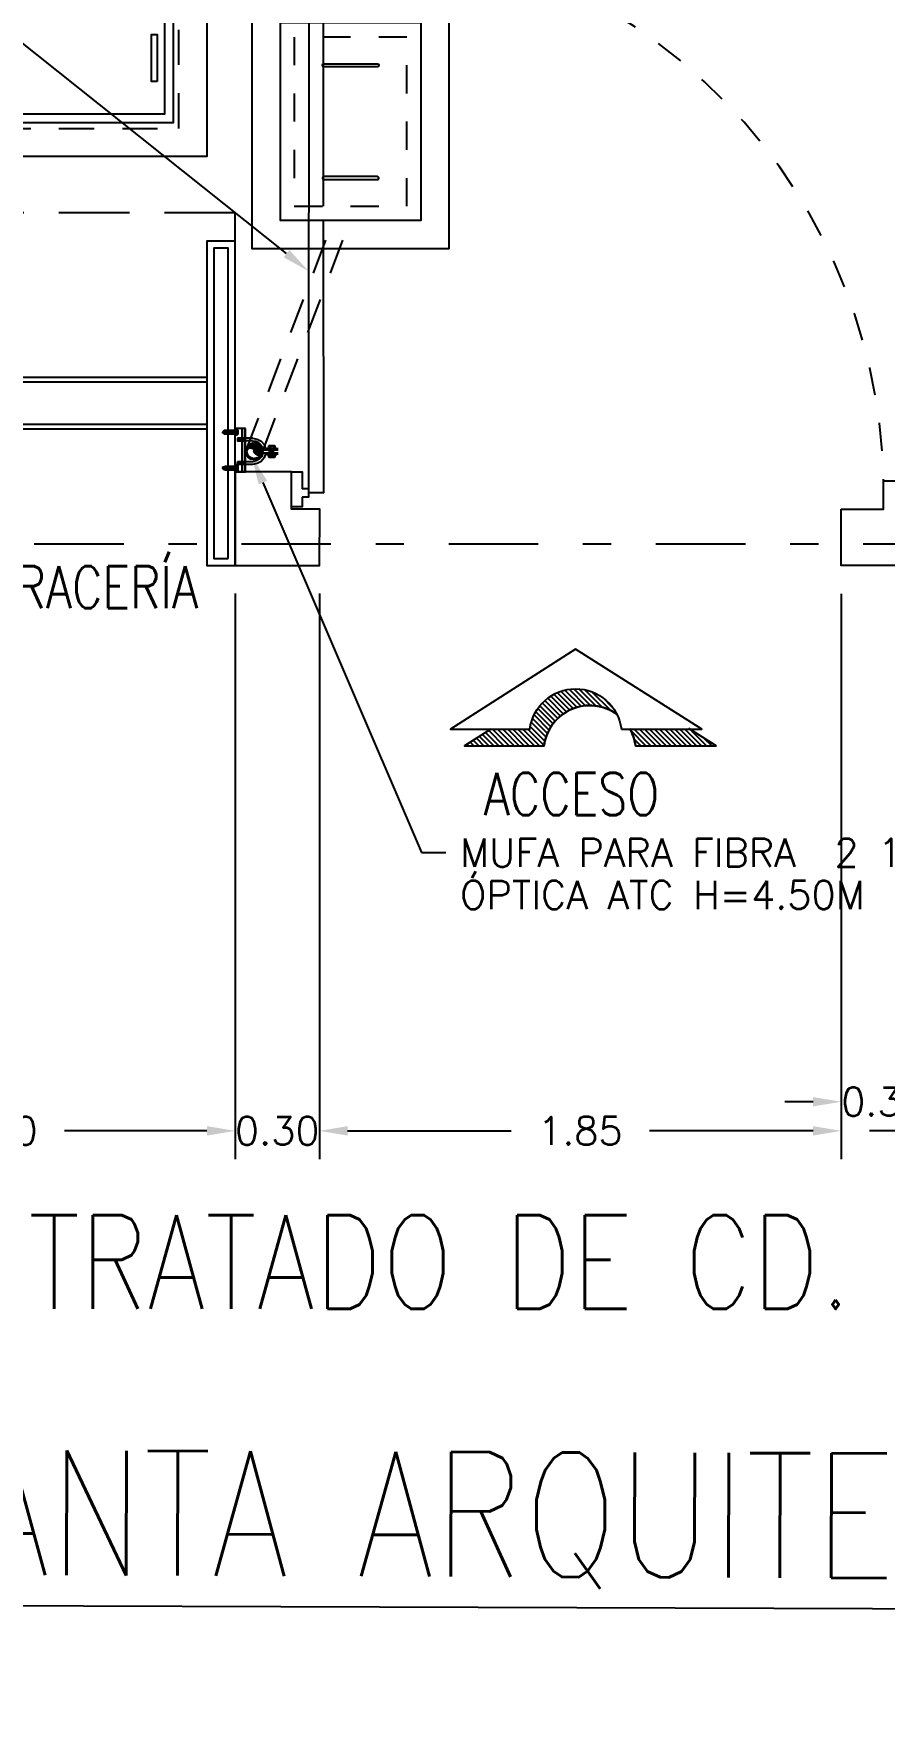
# Model space of a CAD drawing. Header units: millimetres. Extents: x 0 to 177, y -34 to 320.
# Drawn here: x 46.38 to 49.4, y -30.85 to -24.91 of the extents above; entities that cross this region are included whole.
import ezdxf
from ezdxf import colors
from ezdxf.entities.mleader import LeaderData, LeaderLine
from ezdxf.enums import TextEntityAlignment as Align
from ezdxf.math import Vec2, Vec3

# ---------------------------------------------------------------- set-up
doc = ezdxf.new("R2010")
doc.units = ezdxf.units.MM
doc.header["$LTSCALE"] = 0.1
doc.header["$PDMODE"] = 2
for name, pattern in [('DASHDOT', [25.4, 12.7, -6.35, 0, -6.35]), ('DASHED2', [0.375, 0.25, -0.125]), ('HIDDEN2', [4.7625, 3.175, -1.5875]), ('OCULTA1', [0.15, 0.1, -0.05])]:
    doc.linetypes.add(name, pattern=pattern)
doc.layers.get('Defpoints').update_dxf_attribs({"color": 6})
doc.layers.add('8', color=8, linetype='Continuous')
doc.layers.add('9', color=96, linetype='Continuous')
doc.styles.add('INGTEXT', font='romans.shx', dxfattribs={"width": 0.75})
doc.styles.add('Romans', font='romans.shx', dxfattribs={"width": 0.8})
doc.styles.add('TEXTOS', font='romans.shx')
doc.dimstyles.new('Cota m', dxfattribs={"dimtxt": 0.2, "dimasz": 0.2, "dimexe": 0.1, "dimexo": 0.1, "dimgap": 0.1, "dimtad": 0, "dimzin": 0, "dimdsep": 46, "dimtxsty": 'TEXTOS', "dimcen": 0.2, "dimclrd": 256, "dimclre": 256, "dimclrt": 256, "dimazin": 0, "dimtfac": 1, "dimtix": 1, "dimtofl": 0, "dimtmove": 0, "dimatfit": 3, "dimfxl": 1, "dimtolj": 1, "dimtzin": 0, "dimlwd": -1, "dimlwe": -1, "dimarcsym": 0})

# ---------------------------------------------------------------- blocks, each defined once
blk = doc.blocks.new('A$C4E933145')
for points in [[(0, 0), (0, 1.15), (0.1, 1.15), (0.1, 0)], [(1.7, 0), (1.7, 1.15), (1.6, 1.15), (1.6, 0)], [(0.025, 0.025), (0.025, 1.125), (0.075, 1.125), (0.075, 0.025)], [(1.675, 0.025), (1.675, 1.125), (1.625, 1.125), (1.625, 0.025)], [(1.6, 0.6504), (0.1, 0.6504), (0.1, 0.6679), (1.6, 0.6679)], [(1.6, 0.4829), (0.1, 0.4829), (0.1, 0.5004), (1.6, 0.5004)]]:
    blk.add_lwpolyline(points, close=True)
blk = doc.blocks.new('A$C38E61F51')
at = {"color": 8}
blk.add_line((0, 0.23), (0, -0.23), dxfattribs=at)
at = {"color": 8, "ltscale": 0.1}
blk.add_lwpolyline([(-0.75, 0.35), (0.75, 0.35), (0.75, -0.35), (-0.75, -0.35)], close=True, dxfattribs=at)
at = {"color": 8, "linetype": 'DASHED2', "ltscale": 5}
for points in [[(-0.65, 0.25), (0, 0.25), (0, -0.25), (-0.65, -0.25)], [(0.65, 0.25), (0, 0.25), (0, -0.25), (0.65, -0.25)]]:
    blk.add_lwpolyline(points, close=True, dxfattribs=at)
at = {"color": 8}
for points in [[(-0.63, 0.23), (0.63, 0.23), (0.63, -0.23), (-0.63, -0.23)], [(-0.03, -0.2), (-0.6, -0.2), (-0.6, 0.2), (-0.03, 0.2)], [(0.03, 0.2), (0.6, 0.2), (0.6, -0.2), (0.03, -0.2)], [(-0.5736, -0.0835), (-0.5538, -0.0835), (-0.5538, 0.0835), (-0.5736, 0.0835)], [(-0.0564, -0.0835), (-0.0762, -0.0835), (-0.0762, 0.0835), (-0.0564, 0.0835)], [(0.0564, -0.0835), (0.0762, -0.0835), (0.0762, 0.0835), (0.0564, 0.0835)], [(0.5736, -0.0835), (0.5538, -0.0835), (0.5538, 0.0835), (0.5736, 0.0835)]]:
    blk.add_lwpolyline(points, close=True, dxfattribs=at)
blk = doc.blocks.new('A$C1DC40DC6')
for points in [[(-0.45, 0.35), (0.45, 0.35), (0.45, -0.35), (-0.45, -0.35)], [(-0.35, 0.25), (0.35, 0.25), (0.35, -0.25), (-0.35, -0.25)]]:
    blk.add_lwpolyline(points, close=True)
at = {"linetype": 'OCULTA1'}
blk.add_lwpolyline([(-0.3, 0.2), (0.3, 0.2), (0.3, -0.2), (-0.3, -0.2)], close=True, dxfattribs=at)
for points in [[(-0.205, 0.095), (-0.205, -0.095, 1), (-0.195, -0.095), (-0.195, 0.095, 1), (-0.205, 0.095, -1)], [(0.205, 0.095), (0.205, -0.095, -1), (0.195, -0.095), (0.195, 0.095, -1), (0.205, 0.095, 1)]]:
    blk.add_lwpolyline(points, format="xyb")
blk = doc.blocks.new('A$C340204DE')
at = {"lineweight": -3}
for points in [[(0.0602, 0.1473), (0.0634, 0.1141), (0.0602, 0.1141)], [(0.0602, 0.1473), (0.0634, 0.1473), (0.0634, 0.1141)], [(0.0459, 0.0792), (0.0459, 0.076), (0.0428, 0.076)], [(0.0428, 0.076), (0.0459, 0.0745), (0.0428, 0.0745)], [(0.0428, 0.076), (0.0459, 0.076), (0.0459, 0.0745)], [(0.0428, 0.0745), (0.0459, 0.0697), (0.0428, 0.0697)], [(0.0428, 0.0745), (0.0459, 0.0745), (0.0459, 0.0697)], [(0.0428, 0.0697), (0.0459, 0.065), (0.0428, 0.065)], [(0.0428, 0.0697), (0.0459, 0.0697), (0.0459, 0.065)], [(0.0428, 0.065), (0.0459, 0.0602), (0.0428, 0.0602)], [(0.0428, 0.065), (0.0459, 0.065), (0.0459, 0.0602)], [(0.0428, 0.0602), (0.0459, 0.0586), (0.0428, 0.0586)], [(0.0428, 0.0602), (0.0459, 0.0602), (0.0459, 0.0586)], [(0.0475, 0.084), (0.0491, 0.0824), (0.0459, 0.0824)], [(0.0459, 0.0824), (0.0475, 0.0792), (0.0459, 0.0792)], [(0.0459, 0.0824), (0.0491, 0.0824), (0.0475, 0.0792)], [(0.0459, 0.0792), (0.0475, 0.0792), (0.0459, 0.076)], [(0.0491, 0.0855), (0.0507, 0.084), (0.0475, 0.084)], [(0.0475, 0.084), (0.0507, 0.084), (0.0491, 0.0824)], [(0.0507, 0.0871), (0.0523, 0.0855), (0.0491, 0.0855)], [(0.0491, 0.0855), (0.0523, 0.0855), (0.0507, 0.084)], [(0.0523, 0.0903), (0.0539, 0.0871), (0.0507, 0.0871)], [(0.0507, 0.0871), (0.0539, 0.0871), (0.0523, 0.0855)], [(0.0523, 0.0903), (0.0586, 0.0903), (0.0539, 0.0871)], [(0.057, 0.0935), (0.0586, 0.0903), (0.0539, 0.0903)], [(0.0586, 0.095), (0.0665, 0.0935), (0.057, 0.0935)], [(0.057, 0.0935), (0.0634, 0.0935), (0.0586, 0.0903)], [(0.0586, 0.095), (0.0681, 0.095), (0.0665, 0.0935)], [(0.0665, 0.0966), (0.0824, 0.095), (0.0634, 0.095)], [(0.0681, 0.0982), (0.0792, 0.0966), (0.0665, 0.0966)], [(0.0665, 0.0966), (0.0792, 0.0966), (0.0824, 0.095)], [(0.0681, 0.0982), (0.076, 0.0982), (0.0792, 0.0966)], [(0.0792, 0.095), (0.0903, 0.0919), (0.0824, 0.0919)], [(0.0792, 0.095), (0.0871, 0.095), (0.0903, 0.0919)], [(0.084, 0.0919), (0.0919, 0.0903), (0.0871, 0.0903)], [(0.084, 0.0919), (0.0903, 0.0919), (0.0919, 0.0903)], [(0.0871, 0.0903), (0.095, 0.0887), (0.0903, 0.0887)], [(0.0871, 0.0903), (0.0919, 0.0903), (0.095, 0.0887)], [(0.0903, 0.0887), (0.095, 0.0855), (0.0919, 0.0855)], [(0.0903, 0.0887), (0.095, 0.0887), (0.095, 0.0855)], [(0.0919, 0.0855), (0.0982, 0.084), (0.0935, 0.084)], [(0.0919, 0.0855), (0.095, 0.0855), (0.0982, 0.084)], [(0.0935, 0.084), (0.0998, 0.0824), (0.095, 0.0824)], [(0.0935, 0.084), (0.0982, 0.084), (0.0998, 0.0824)], [(0.095, 0.0824), (0.0998, 0.0776), (0.0966, 0.0776)], [(0.095, 0.0824), (0.0998, 0.0824), (0.0998, 0.0776)], [(0.0982, 0.0776), (0.103, 0.0729), (0.0998, 0.0729)], [(0.0982, 0.0776), (0.0998, 0.0776), (0.103, 0.0729)], [(0.0998, 0.0618), (0.0998, 0.057), (0.0982, 0.057)], [(0.0998, 0.0729), (0.103, 0.0665), (0.0998, 0.0665)], [(0.0998, 0.0729), (0.103, 0.0729), (0.103, 0.0665)], [(0.0998, 0.0665), (0.103, 0.0618), (0.0998, 0.0618)], [(0.0998, 0.0665), (0.103, 0.0665), (0.103, 0.0618)], [(0.0998, 0.0618), (0.103, 0.0618), (0.0998, 0.057)], [(0, 0.0016), (0.0253, 0), (0, 0)], [(0, 0.0016), (0.0253, 0.0016), (0.0253, 0)], [(0.0428, 0.0586), (0.0475, 0.0554), (0.0459, 0.0554)], [(0.0428, 0.0586), (0.0459, 0.0586), (0.0475, 0.0554)], [(0.0459, 0.0554), (0.0491, 0.0539), (0.0459, 0.0539)], [(0.0459, 0.0554), (0.0475, 0.0554), (0.0491, 0.0539)], [(0.0459, 0.0539), (0.0507, 0.0507), (0.0475, 0.0507)], [(0.0459, 0.0539), (0.0491, 0.0539), (0.0507, 0.0507)], [(0.0475, 0.0507), (0.0523, 0.0491), (0.0491, 0.0491)], [(0.0475, 0.0507), (0.0507, 0.0507), (0.0523, 0.0491)], [(0.0491, 0.0491), (0.0539, 0.0459), (0.0507, 0.0459)], [(0.0491, 0.0491), (0.0523, 0.0491), (0.0539, 0.0459)], [(0.0507, 0.0459), (0.0586, 0.0444), (0.0523, 0.0444)], [(0.0507, 0.0459), (0.0539, 0.0459), (0.0586, 0.0444)], [(0.0539, 0.0444), (0.0634, 0.0412), (0.057, 0.0412)], [(0.0539, 0.0444), (0.0586, 0.0444), (0.0634, 0.0412)], [(0.0586, 0.0412), (0.0855, 0.0396), (0.0602, 0.0396)], [(0.0586, 0.0412), (0.0855, 0.0412), (0.0855, 0.0396)], [(0.0602, 0.0396), (0.0824, 0.038), (0.0634, 0.038)], [(0.0602, 0.0396), (0.0855, 0.0396), (0.0824, 0.038)], [(0.0824, 0.0428), (0.0871, 0.0412), (0.0792, 0.0412)], [(0.0824, 0.0428), (0.0903, 0.0428), (0.0871, 0.0412)], [(0.0871, 0.0459), (0.0903, 0.0428), (0.084, 0.0428)], [(0.0871, 0.0459), (0.0919, 0.0459), (0.0903, 0.0428)], [(0.0919, 0.0491), (0.095, 0.0459), (0.0903, 0.0459)], [(0.0935, 0.0507), (0.095, 0.0491), (0.0919, 0.0491)], [(0.0919, 0.0491), (0.095, 0.0491), (0.095, 0.0459)], [(0.095, 0.0539), (0.0982, 0.0507), (0.0935, 0.0507)], [(0.0935, 0.0507), (0.0982, 0.0507), (0.095, 0.0491)], [(0.0966, 0.057), (0.0998, 0.0539), (0.095, 0.0539)], [(0.095, 0.0539), (0.0998, 0.0539), (0.0982, 0.0507)], [(0.0966, 0.057), (0.0998, 0.057), (0.0998, 0.0539)], [(0.1267, 0.0016), (0.1537, 0), (0.1267, 0)], [(0.1267, 0.0016), (0.1537, 0.0016), (0.1537, 0)]]:
    blk.add_hatch(color=256, dxfattribs=at).paths.add_polyline_path(points)
for points in [[(0.0523, 0.1426), (0.0507, 0.1394), (0.0523, 0.1362)], [(0.0507, 0.1394), (0.0507, 0.122)], [(0.0602, 0.1251), (0.0523, 0.1251), (0.0507, 0.122), (0.0523, 0.1188)], [(0.0523, 0.1426), (0.0602, 0.1426)], [(0.0523, 0.1362), (0.0602, 0.1362)], [(0.0523, 0.1362), (0.0523, 0.1251)], [(0.0602, 0.1188), (0.0523, 0.1188)], [(0.0634, 0.1141), (0.0634, 0.1473), (0.0602, 0.1473), (0.0602, 0.1141), (0.0634, 0.1141)], [(0.0602, 0.1426), (0.0602, 0.1188)], [(0.0634, 0.1077), (0.0634, 0.1521)], [(0.0665, 0.0982), (0.0665, 0.1521)], [(0.0665, 0.1362), (0.0776, 0.1362)], [(0.0665, 0.1315), (0.0713, 0.1362)], [(0.0665, 0.1299), (0.0745, 0.1362)], [(0.0665, 0.1267), (0.0776, 0.1362)], [(0.0665, 0.1236), (0.0776, 0.1347)], [(0.0665, 0.1236), (0.0665, 0.1251)], [(0.0665, 0.1236), (0.0776, 0.1236)], [(0.0713, 0.1331), (0.0713, 0.1347)], [(0.0713, 0.1236), (0.0776, 0.1315)], [(0.0729, 0.1236), (0.0776, 0.1283)], [(0.0745, 0.1188), (0.0745, 0.1204)], [(0.1093, 0.0618), (0.1077, 0.0729), (0.103, 0.0824), (0.0966, 0.0903), (0.0871, 0.0966), (0.0776, 0.0982), (0.0776, 0.1521)], [(0.0824, 0.1077), (0.0824, 0.1521)], [(0.0824, 0.1141), (0.0824, 0.1473), (0.0824, 0.1473), (0.0824, 0.1141), (0.0824, 0.1141)], [(0.084, 0.1188), (0.084, 0.1426), (0.0919, 0.1426)], [(0.0919, 0.1251), (0.0919, 0.1362), (0.084, 0.1362)], [(0.0919, 0.1251), (0.084, 0.1251)], [(0.0919, 0.1188), (0.084, 0.1188)], [(0.0919, 0.1362), (0.0919, 0.1394), (0.0919, 0.1426)], [(0.0919, 0.1394), (0.0919, 0.122), (0.0919, 0.1188)], [(0.0919, 0.122), (0.0919, 0.1251)], [(0.0634, 0.1077), (0.0491, 0.103), (0.0364, 0.0919), (0.0285, 0.0776), (0.0253, 0.0618)], [(0.0253, 0.0618), (0.0253, 0.0364)], [(0.0665, 0.0982), (0.0539, 0.095), (0.0444, 0.0855), (0.038, 0.0745), (0.0349, 0.0618)], [(0.0349, 0.0618), (0.0349, 0.0364)], [(0.103, 0.0665), (0.0998, 0.0792), (0.0935, 0.0887), (0.084, 0.095), (0.0729, 0.0982), (0.0602, 0.095), (0.0507, 0.0887), (0.0444, 0.0792), (0.0428, 0.0665), (0.0444, 0.0554), (0.0507, 0.0459), (0.0602, 0.0396), (0.0729, 0.038), (0.084, 0.0396), (0.0935, 0.0459), (0.0998, 0.0554), (0.103, 0.0665)], [(0.0998, 0.0665), (0.0982, 0.0776), (0.0919, 0.0855), (0.0824, 0.0919), (0.0729, 0.095), (0.0618, 0.0919), (0.0539, 0.0855), (0.0475, 0.0776), (0.0459, 0.0665), (0.0475, 0.057), (0.0539, 0.0491), (0.0618, 0.0412), (0.0729, 0.0412), (0.0824, 0.0412), (0.0919, 0.0491), (0.0982, 0.057), (0.0998, 0.0665)], [(0.0982, 0.0665), (0.095, 0.0776), (0.0903, 0.0855), (0.0824, 0.0903), (0.0729, 0.0935), (0.0634, 0.0903), (0.0539, 0.0855), (0.0491, 0.0776), (0.0459, 0.0665), (0.0491, 0.057), (0.0539, 0.0491), (0.0634, 0.0444), (0.0729, 0.0412), (0.0824, 0.0444), (0.0903, 0.0491), (0.095, 0.057), (0.0982, 0.0665)], [(0.0982, 0.0665), (0.095, 0.0776), (0.0903, 0.0855), (0.0824, 0.0903), (0.0729, 0.0935), (0.0634, 0.0903), (0.0539, 0.0855), (0.0491, 0.0776), (0.0459, 0.0665), (0.0491, 0.057), (0.0539, 0.0491), (0.0634, 0.0444), (0.0729, 0.0412), (0.0824, 0.0444), (0.0903, 0.0491), (0.095, 0.057), (0.0982, 0.0665)], [(0.0507, 0.084), (0.0507, 0.0855)], [(0.0729, 0.0935), (0.0665, 0.0903), (0.0618, 0.0855), (0.0586, 0.0808), (0.0618, 0.0745), (0.0665, 0.0697), (0.0729, 0.0665)], [(0.0586, 0.0792), (0.0729, 0.0935)], [(0.0602, 0.0776), (0.0745, 0.0935)], [(0.0602, 0.0824), (0.0713, 0.0935)], [(0.0602, 0.0745), (0.0792, 0.0919)], [(0.0602, 0.076), (0.076, 0.0919)], [(0.0602, 0.084), (0.0681, 0.0919)], [(0.0618, 0.0745), (0.0792, 0.0919)], [(0.0634, 0.0697), (0.084, 0.0903)], [(0.0634, 0.0713), (0.0824, 0.0903)], [(0.0634, 0.0729), (0.0808, 0.0903)], [(0.065, 0.0697), (0.0855, 0.0903)], [(0.0665, 0.0697), (0.0871, 0.0887)], [(0.0681, 0.0681), (0.0871, 0.0871)], [(0.0697, 0.0681), (0.0887, 0.0855)], [(0.0713, 0.0665), (0.0903, 0.0855)], [(0.0729, 0.0665), (0.0919, 0.0855)], [(0.0729, 0.0412), (0.0792, 0.0444), (0.0824, 0.0491), (0.0855, 0.0539), (0.0824, 0.0618), (0.0792, 0.0665), (0.0729, 0.0665)], [(0.0745, 0.0665), (0.0919, 0.084)], [(0.076, 0.0665), (0.0919, 0.0824)], [(0.0792, 0.0665), (0.0935, 0.0824)], [(0.0792, 0.0665), (0.095, 0.0808)], [(0.0792, 0.0428), (0.0966, 0.0618)], [(0.0808, 0.065), (0.095, 0.0792)], [(0.1188, 0.0618), (0.1156, 0.0776), (0.1077, 0.0919), (0.0966, 0.103), (0.0824, 0.1077)], [(0.0824, 0.0634), (0.095, 0.0776)], [(0.0824, 0.0618), (0.095, 0.076)], [(0.0824, 0.0618), (0.0966, 0.0745)], [(0.084, 0.0602), (0.0966, 0.0745)], [(0.084, 0.0586), (0.0982, 0.0713)], [(0.084, 0.0507), (0.0982, 0.0634)], [(0.0855, 0.057), (0.0982, 0.0697)], [(0.0855, 0.0554), (0.0982, 0.0681)], [(0.0855, 0.0539), (0.0982, 0.0665)], [(0.0871, 0.0903), (0.0871, 0.0919)], [(0.095, 0.0871), (0.095, 0.0887)], [(0.095, 0.084), (0.095, 0.0855)], [(0.1093, 0.0618), (0.1093, 0.0364)], [(0.1188, 0.0618), (0.1188, 0.0364)], [(0, 0.0364), (0.1537, 0.0364)], [(0, 0), (0, 0.0364)], [(0.1537, 0.0349), (0, 0.0349)], [(0.1537, 0.0253), (0, 0.0253)], [(0.1537, 0.0238), (0, 0.0238)], [(0.0253, 0), (0.0253, 0.0016), (0, 0.0016), (0, 0), (0.0253, 0)], [(0, 0), (0.1537, 0)], [(0.0063, 0.0095), (0.0032, 0.0095), (0.0032, 0.0032)], [(0.0222, 0.0032), (0.0032, 0.0032)], [(0.019, 0.0095), (0.0063, 0.0095), (0.0079, 0.0095)], [(0.0063, -0.0364), (0.0063, 0), (0.0079, 0)], [(0.0079, 0.0095), (0.0174, 0.0095), (0.0174, 0.0032)], [(0.0079, 0.0095), (0.0079, 0.0032)], [(0.0079, 0), (0.0079, -0.0333), (0.0095, -0.0364), (0.0127, -0.038), (0.0158, -0.0364), (0.0174, -0.0333), (0.0174, 0)], [(0.0079, 0), (0.0174, -0.0095)], [(0.0095, 0), (0.0174, -0.0079)], [(0.0127, 0), (0.0174, -0.0032)], [(0.0143, 0), (0.0174, -0.0016)], [(0.0222, 0.0095), (0.019, 0.0095), (0.0174, 0.0095)], [(0.0174, 0), (0.019, 0), (0.019, -0.0364)], [(0.0222, 0.0032), (0.0222, 0.0095)], [(0.0253, 0.0364), (0.0253, 0.0079), (0.0349, 0.0079)], [(0.0253, 0.0333), (0.0349, 0.0253)], [(0.0349, 0.0333), (0.0253, 0.0333)], [(0.0253, 0.0317), (0.0333, 0.0253)], [(0.0253, 0.0285), (0.0301, 0.0253)], [(0.0253, 0.0269), (0.0285, 0.0253)], [(0.0253, 0.0222), (0.0349, 0.0127)], [(0.0253, 0.0206), (0.0349, 0.0111)], [(0.0253, 0.0174), (0.0349, 0.0095)], [(0.0253, 0.0158), (0.0349, 0.0079)], [(0.0253, 0.0127), (0.0317, 0.0079)], [(0.0253, 0.0127), (0.0301, 0.0079)], [(0.0253, 0.0095), (0.0269, 0.0079)], [(0.0269, 0.0238), (0.0349, 0.0143)], [(0.0285, 0.0333), (0.0349, 0.0253)], [(0.0301, 0.0333), (0.0349, 0.0285)], [(0.0301, 0.0238), (0.0349, 0.019)], [(0.0301, 0.0238), (0.0349, 0.0174)], [(0.0317, 0.0333), (0.0349, 0.0301)], [(0.0333, 0.0238), (0.0349, 0.0206)], [(0.0349, 0.0364), (0.0349, 0.0079)], [(0.0349, 0.0238), (0.0349, 0.0253)], [(0.0745, 0.0412), (0.0745, 0.0428)], [(0.076, 0.0412), (0.076, 0.0428)], [(0.0824, 0.0444), (0.095, 0.057)], [(0.0855, 0.0459), (0.095, 0.0539)], [(0.1188, 0.0079), (0.1093, 0.0079), (0.1093, 0.0364)], [(0.1093, 0.0333), (0.1188, 0.0253)], [(0.1188, 0.0333), (0.1093, 0.0333)], [(0.1093, 0.0317), (0.1156, 0.0253)], [(0.1093, 0.0285), (0.1141, 0.0253)], [(0.1093, 0.0269), (0.1109, 0.0253)], [(0.1093, 0.0238), (0.1188, 0.0127)], [(0.1093, 0.0206), (0.1188, 0.0111)], [(0.1093, 0.019), (0.1188, 0.0095)], [(0.1093, 0.0174), (0.1172, 0.0079)], [(0.1093, 0.0143), (0.1156, 0.0079)], [(0.1093, 0.0127), (0.1141, 0.0079)], [(0.1093, 0.0095), (0.1109, 0.0079)], [(0.1093, 0.0079), (0.1093, 0.0095)], [(0.1109, 0.0333), (0.1188, 0.0253)], [(0.1109, 0.0238), (0.1188, 0.0158)], [(0.1125, 0.0238), (0.1188, 0.0174)], [(0.1141, 0.0333), (0.1188, 0.0285)], [(0.1156, 0.0333), (0.1188, 0.0301)], [(0.1156, 0.0238), (0.1188, 0.0206)], [(0.1172, 0.0238), (0.1188, 0.0222)], [(0.1188, 0.0364), (0.1188, 0.0079)], [(0.1537, 0), (0.1537, 0.0016), (0.1267, 0.0016), (0.1267, 0), (0.1537, 0)], [(0.1442, 0.0095), (0.1362, 0.0095), (0.1331, 0.0095), (0.1315, 0.0095)], [(0.1315, 0.0032), (0.1315, 0.0095)], [(0.1489, 0.0032), (0.1315, 0.0032)], [(0.1473, 0.0095), (0.1331, 0.0095)], [(0.1362, 0), (0.1331, 0), (0.1331, -0.0364), (0.1362, -0.0412), (0.1394, -0.0444), (0.1442, -0.0412), (0.1473, -0.0364), (0.1473, 0), (0.1442, 0)], [(0.1362, 0.0095), (0.1362, 0.0032)], [(0.1362, -0.0333), (0.1362, 0)], [(0.1362, 0), (0.1442, -0.0079)], [(0.1394, 0), (0.1442, -0.0048)], [(0.1426, 0), (0.1442, -0.0016)], [(0.1489, 0.0095), (0.1473, 0.0095), (0.1442, 0.0095)], [(0.1442, 0.0095), (0.1442, 0.0032)], [(0.1442, 0), (0.1442, 0.0016)], [(0.1442, 0), (0.1442, -0.0333)], [(0.1489, 0.0032), (0.1489, 0.0095)], [(0.1537, 0.0364), (0.1537, 0)], [(0.0063, -0.0364), (0.0079, -0.0412), (0.0127, -0.0444)], [(0.0079, -0.0032), (0.0174, -0.0127)], [(0.0079, -0.0063), (0.0174, -0.0158)], [(0.0079, -0.0095), (0.0174, -0.019)], [(0.0079, -0.0111), (0.0174, -0.0206)], [(0.0079, -0.0158), (0.0174, -0.0238)], [(0.0079, -0.0174), (0.0174, -0.0253)], [(0.0079, -0.0206), (0.0174, -0.0301)], [(0.0079, -0.0238), (0.0174, -0.0317)], [(0.0079, -0.0269), (0.0174, -0.0349)], [(0.0079, -0.0285), (0.0158, -0.0364)], [(0.0079, -0.0317), (0.0143, -0.038)], [(0.0079, -0.0349), (0.0127, -0.038)], [(0.0143, -0.0444), (0.0127, -0.0444)], [(0.0143, -0.0444), (0.0174, -0.0412), (0.019, -0.0364)], [(0.1362, -0.0016), (0.1442, -0.0111)], [(0.1362, -0.0032), (0.1442, -0.0127)], [(0.1362, -0.0079), (0.1442, -0.0158)], [(0.1362, -0.0095), (0.1442, -0.019)], [(0.1362, -0.0127), (0.1442, -0.0222)], [(0.1362, -0.0158), (0.1442, -0.0238)], [(0.1362, -0.019), (0.1442, -0.0285)], [(0.1362, -0.0206), (0.1442, -0.0301)], [(0.1362, -0.0238), (0.1442, -0.0333)], [(0.1362, -0.0269), (0.1442, -0.0349)], [(0.1362, -0.0301), (0.1426, -0.0364)], [(0.1362, -0.0317), (0.141, -0.038)], [(0.1362, -0.0333), (0.1362, -0.0364), (0.1394, -0.038)], [(0.1394, -0.038), (0.1442, -0.0364), (0.1442, -0.0333)]]:
    blk.add_lwpolyline(points, dxfattribs=at)
blk = doc.blocks.new('acceso')
at = {"linetype": 'ByBlock'}
h = blk.add_hatch(dxfattribs=at)
h.set_pattern_fill('ANSI31', color=256, scale=0.008, angle=90, style=0)
h.set_pattern_definition([(135, (-0.93561, -3.306134), (-0.01796051, -0.01796051), [])])
h.paths.add_polyline_path([(0.293, -0.46, 0.739781), (-0.323, -0.567), (-0.601, -0.567), (-0.786, -0.685), (-0.467, -0.684), (-0.222, -0.684, -0.56735)])
h.paths.add_polyline_path([(0.811, -0.567), (0.388, -0.567, -0.093252), (0.427, -0.681, -0.002594), (0.427, -0.685), (0.998, -0.685)])
for p, q in [((-0.6, -0.566), (-0.786, -0.685)), ((-0.786, -0.685), (-0.467, -0.684)), ((-0.467, -0.684), (-0.222, -0.684))]:
    blk.add_line(p, q)
blk.add_line((0.991, -0.68), (0.804, -0.562), dxfattribs=at)
blk.add_lwpolyline([(0.326, -0.567), (0.897, -0.567), (0, 0), (-0.887, -0.567), (-0.323, -0.567, -0.881624)], format="xyb", close=True)
for points in [[(-0.601, -0.567), (-0.786, -0.685), (-0.222, -0.685, -0.568493), (0.293, -0.46, -0.568493)], [(0.388, -0.567, -0.09587), (0.427, -0.685), (0.998, -0.685), (0.811, -0.567)]]:
    blk.add_lwpolyline(points, format="xyb")
for start, end in [(54.3287, 172.6023), (7.7942, 29.8057)]:
    blk.add_arc((0.102, -0.726), 0.327, start, end)
blk = doc.blocks.new('*D133')
at = {"layer": '8', "ltscale": 0.1, "transparency": 16777216}
for p, q in [((47.399, -26.8973), (47.399, -28.9028)), ((49.25, -26.8977), (49.25, -28.9028)), ((47.499, -28.8028), (48.0793, -28.8028)), ((49.15, -28.8028), (48.5698, -28.8028))]:
    blk.add_line(p, q, dxfattribs=at)
for points in [[(47.499, -28.7862), (47.499, -28.8195), (47.399, -28.8028)], [(49.15, -28.7862), (49.15, -28.8195), (49.25, -28.8028)]]:
    blk.add_solid(points, dxfattribs=at)
at = {"layer": 'Defpoints', "color": 0, "ltscale": 0.1, "transparency": 16777216}
for p in [(47.399, -26.7973), (49.25, -26.7977), (47.399, -28.8028)]:
    blk.add_point(p, dxfattribs=at)
at = {"layer": '8', "ltscale": 0.1, "transparency": 16777216, "insert": (48.3245, -28.8028), "char_height": 0.1, "attachment_point": 5, "style": 'TEXTOS'}
blk.add_mtext('\\A1;1.85', dxfattribs=at)
blk = doc.blocks.new('*D134')
at = {"layer": '8', "ltscale": 0.1, "transparency": 16777216}
for p, q in [((47.1001, -26.8972), (47.1001, -28.9028)), ((47.399, -26.8973), (47.399, -28.9028)), ((47.0001, -28.8028), (46.9001, -28.8028)), ((47.499, -28.8028), (47.599, -28.8028))]:
    blk.add_line(p, q, dxfattribs=at)
for points in [[(47.0001, -28.7862), (47.0001, -28.8195), (47.1001, -28.8028)], [(47.499, -28.7862), (47.499, -28.8195), (47.399, -28.8028)]]:
    blk.add_solid(points, dxfattribs=at)
at = {"layer": 'Defpoints', "color": 0, "ltscale": 0.1, "transparency": 16777216}
for p in [(47.1001, -26.7972), (47.399, -26.7973), (47.399, -28.8028)]:
    blk.add_point(p, dxfattribs=at)
at = {"layer": '8', "ltscale": 0.1, "transparency": 16777216, "insert": (47.2496, -28.8028), "char_height": 0.1, "attachment_point": 5, "style": 'TEXTOS'}
blk.add_mtext('\\A1;0.30', dxfattribs=at)
blk = doc.blocks.new('*D135')
at = {"layer": '8', "ltscale": 0.1, "transparency": 16777216}
for p, q in [((49.25, -26.8977), (49.25, -28.7996)), ((49.55, -26.8964), (49.55, -28.7996)), ((49.15, -28.6996), (49.05, -28.6996)), ((49.65, -28.6996), (49.75, -28.6996))]:
    blk.add_line(p, q, dxfattribs=at)
for points in [[(49.15, -28.6829), (49.15, -28.7163), (49.25, -28.6996)], [(49.65, -28.6829), (49.65, -28.7163), (49.55, -28.6996)]]:
    blk.add_solid(points, dxfattribs=at)
at = {"layer": 'Defpoints', "color": 0, "ltscale": 0.1, "transparency": 16777216}
for p in [(49.25, -26.7977), (49.55, -26.7964), (49.55, -28.6996)]:
    blk.add_point(p, dxfattribs=at)
at = {"layer": '8', "ltscale": 0.1, "transparency": 16777216, "insert": (49.4, -28.6996), "char_height": 0.1, "attachment_point": 5, "style": 'TEXTOS'}
blk.add_mtext('\\A1;0.30', dxfattribs=at)
blk = doc.blocks.new('*D136')
at = {"layer": '8', "ltscale": 0.1, "transparency": 16777216}
for p, q in [((49.55, -26.8977), (49.55, -28.9028)), ((50.0588, -26.8972), (50.0588, -28.9028)), ((49.45, -28.8028), (49.35, -28.8028)), ((50.1588, -28.8028), (50.2588, -28.8028))]:
    blk.add_line(p, q, dxfattribs=at)
for points in [[(49.45, -28.7862), (49.45, -28.8195), (49.55, -28.8028)], [(50.1588, -28.7862), (50.1588, -28.8195), (50.0588, -28.8028)]]:
    blk.add_solid(points, dxfattribs=at)
at = {"layer": 'Defpoints', "color": 0, "ltscale": 0.1, "transparency": 16777216}
for p in [(49.55, -26.7977), (50.0588, -26.7972), (50.0588, -28.8028)]:
    blk.add_point(p, dxfattribs=at)
at = {"layer": '8', "ltscale": 0.1, "transparency": 16777216, "insert": (49.8044, -28.8028), "char_height": 0.1, "attachment_point": 5, "style": 'TEXTOS'}
blk.add_mtext('\\A1;0.51', dxfattribs=at)
blk = doc.blocks.new('*D140')
at = {"layer": '8', "ltscale": 0.1, "transparency": 16777216}
for p, q in [((45.4001, -26.8972), (45.4001, -28.9028)), ((47.1001, -26.8972), (47.1001, -28.9028)), ((45.5001, -28.8028), (46.0049, -28.8028)), ((47.0001, -28.8028), (46.4953, -28.8028))]:
    blk.add_line(p, q, dxfattribs=at)
for points in [[(45.5001, -28.7862), (45.5001, -28.8195), (45.4001, -28.8028)], [(47.0001, -28.7862), (47.0001, -28.8195), (47.1001, -28.8028)]]:
    blk.add_solid(points, dxfattribs=at)
at = {"layer": 'Defpoints', "color": 0, "ltscale": 0.1, "transparency": 16777216}
for p in [(45.4001, -26.7972), (47.1001, -26.7972), (45.4001, -28.8028)]:
    blk.add_point(p, dxfattribs=at)
at = {"layer": '8', "ltscale": 0.1, "transparency": 16777216, "insert": (46.2501, -28.8028), "char_height": 0.1, "attachment_point": 5, "style": 'TEXTOS'}
blk.add_mtext('\\A1;1.70', dxfattribs=at)
blk = doc.blocks.new('*U30')
blk.add_lwpolyline([(-3.35, -0.3), (3.35, -0.3)])
at = {"style": 'Romans', "width": 0.8}
for tag, p in [('TITULO-01', (0, 0.6)), ('TITULO-02', (0, 0))]:
    blk.add_attdef(tag, text='', height=0.4, dxfattribs=at).set_placement(p, align=Align.MIDDLE_CENTER)
blk.add_attdef('ESC', text='', height=0.2, dxfattribs=at).set_placement((-1.5, -0.5), align=Align.MIDDLE_LEFT)
blk.add_attdef('ACOT', text='', height=0.2, dxfattribs=at).set_placement((1.5, -0.5), align=Align.MIDDLE_RIGHT)

msp = doc.modelspace()

# ---------------------------------------------------------------- linework, layer by layer
at = {"layer": '8', "linetype": 'DASHED2', "ltscale": 10}
for p, q in [((47.1001, -25.5472), (45.4001, -25.5472)), ((47.1001, -25.6472), (47.1001, -25.5472))]:
    msp.add_line(p, q, dxfattribs=at)
at = {"layer": '8', "linetype": 'DASHDOT', "ltscale": 0.25}
msp.add_line((51.8501, -26.7222), (45.0001, -26.7222), dxfattribs=at)
at = {"layer": '8'}
msp.add_lwpolyline([(47.4139, -25.5232), (47.4132, -24.5522), (47.3616, -24.5522), (47.36, -26.539), (47.4147, -26.539), (47.414, -25.5732)], dxfattribs=at)
at = {"layer": '8', "ltscale": 0.1}
msp.add_lwpolyline([(47.3, -26.4648), (47.1001, -26.4648), (47.1001, -26.7972), (47.399, -26.7973), (47.4011, -26.5973), (47.3, -26.5972), (47.3, -26.4648)], dxfattribs=at)
at = {"layer": '8'}
msp.add_lwpolyline([(47.3375, -26.5548), (47.3375, -26.5898), (47.3, -26.5898), (47.3, -26.4648), (47.3375, -26.4648), (47.3375, -26.5248), (47.36, -26.5248), (47.36, -26.5548)], close=True, dxfattribs=at)
at = {"layer": '8', "ltscale": 0.1}
msp.add_lwpolyline([(49.25, -26.5977), (49.4, -26.5977), (49.4, -26.4977), (49.55, -26.4977), (49.55, -26.7977), (49.25, -26.7977)], close=True, dxfattribs=at)
msp.add_lwpolyline([(49.25, -26.5977), (49.4, -26.5977), (49.4, -26.4977), (49.55, -26.4977), (49.55, -26.7977), (49.25, -26.7977)], close=True, dxfattribs=at)
at = {"layer": '8', "linetype": 'HIDDEN2', "ltscale": 0.1}
msp.add_arc((47.4153, -26.5376), 1.9854, 358.45458, 90.06247, dxfattribs=at)
at = {"layer": '9', "linetype": 'DASHED2', "ltscale": 5}
for p, q in [((47.1381, -26.3919), (47.4493, -25.5732)), ((47.1983, -26.3919), (47.5092, -25.5732))]:
    msp.add_line(p, q, dxfattribs=at)

# ---------------------------------------------------------------- block references
at = {"ltscale": 0.1}
msp.add_blockref('A$C38E61F51', (46.2501, -24.9972), dxfattribs=at)
at = {"layer": '8', "ltscale": 0.1}
msp.add_blockref('A$C4E933145', (45.4001, -26.7972), dxfattribs=at)
at = {"layer": '8', "ltscale": 0.1, "xscale": 0.5, "yscale": 0.5, "zscale": 0.5}
msp.add_blockref('acceso', (48.3071, -27.0946), dxfattribs=at)
at = {"layer": '8', "linetype": 'Continuous'}
ref = msp.add_blockref('*U30', (48.4872, -30.165), dxfattribs=dict(at, xscale=1.096586521523707, yscale=1.096586521523707, zscale=1.096586521523707, rotation=359.8013736095622))
ref.add_attrib('ACOT', 'ACOT.: mts', dxfattribs={"layer": '0', "height": 0.24552, "rotation": 359.80137, "style": 'INGTEXT', "width": 0.8}).set_placement((52.0492, -30.7257), align=Align.MIDDLE_RIGHT)
ref.add_attrib('ESC', 'ESC.:1:100', dxfattribs={"layer": '0', "height": 0.24552, "rotation": 359.80137, "style": 'INGTEXT', "width": 0.8}).set_placement((44.9214, -30.701), align=Align.MIDDLE_LEFT)
ref.add_attrib('TITULO-02', 'PLANTA ARQUITECTÓNICA', dxfattribs={"layer": '0', "height": 0.441938, "rotation": 359.80137, "style": 'INGTEXT', "width": 0.8}).set_placement((48.4872, -30.165), align=Align.MIDDLE_CENTER)
at = {"layer": '9', "xscale": -1}
for name, p, rotation in [('A$C1DC40DC6', (47.5096, -25.2232), 90), ('A$C340204DE', (47.1001, -26.4648), 270.0000000000463)]:
    msp.add_blockref(name, p, dxfattribs=dict(at, rotation=rotation))

# ---------------------------------------------------------------- texts
at = {"layer": '8', "style": 'Romans'}
for s, insert, char_height, attachment_point in [('BANQUETA DE TERRACERÍA', (44.8501, -26.8816), 0.15, 4), ('ACCESO', (48.2931, -27.6082), 0.15, 5), ('CALLE TRATADO DE CD. JUAREZ', (45.135, -29.1016), 0.332701, 1)]:
    msp.add_mtext(s, dxfattribs=dict(at, insert=insert, char_height=char_height, attachment_point=attachment_point))

# ---------------------------------------------------------------- dimensions: what is measured, and where the dimension line sits
at = {"layer": '8', "ltscale": 0.1}
for base, p1, p2, picture, middle in [((45.4001, -28.8028), (47.1001, -26.7972), (45.4001, -26.7972), '*D140', (46.2501, -28.8028)), ((47.399, -28.8028), (47.1001, -26.7972), (47.399, -26.7973), '*D134', (47.2496, -28.8028)), ((47.399, -28.8028), (49.25, -26.7977), (47.399, -26.7973), '*D133', (48.3245, -28.8028)), ((50.0588, -28.8028), (49.55, -26.7977), (50.0588, -26.7972), '*D136', (49.8044, -28.8028))]:
    dim = msp.add_linear_dim(base=base, p1=p1, p2=p2, dimstyle='Cota m', override={"dimtxt": 0.1, "dimasz": 0.1}, dxfattribs=at)
    dim.commit()
    dim.dimension.update_dxf_attribs({"geometry": picture, "text_midpoint": middle})
dim = msp.add_linear_dim(base=(49.55, -28.6996), p1=(49.25, -26.7977), p2=(49.55, -26.7964), dimstyle='Cota m', override={"dimtxt": 0.1, "dimasz": 0.1}, dxfattribs=at)
dim.commit()
dim.dimension.update_dxf_attribs({"geometry": '*D135', "text_midpoint": (49.4, -28.6996), "dimtype": 160})

# ---------------------------------------------------------------- leaders
at = {"layer": '9'}
ml = msp.add_multileader_mtext('Standard', dxfattribs=at)
ml.set_content('\\A1;TUBO SUBTERRÁNEO DE PVC PESADO DE 2 1/2" PARA INSTALACIÓN F.O. GUIADAS CON CABLE GALVANIZADO ', color=256, style='TEXTOS')
ml.set_leader_properties()
ml.build(insert=Vec2(0, 0))
ml.multileader.update_dxf_attribs({"dogleg_length": 0.2, "arrow_head_size": 0.1})
ctx = ml.context
ctx.base_point, ctx.char_height, ctx.arrow_head_size, ctx.landing_gap_size, ctx.plane_origin = Vec3(41.9349, -23.3789), 0.1, 0.1, 0.05, Vec3(46.2276, -25.867)
ctx.text_align_type = 2
notes = []
notes.append((ctx, [(1, (1, 1, 0), (44.3802, -23.3789), (-1, 0), 0.15, [(3, [(47.3607, -25.7537)], 0, [])])]))
ctx.mtext.insert, ctx.mtext.width, ctx.mtext.alignment, ctx.mtext.line_spacing_factor, ctx.mtext.flow_direction = Vec3(44.1802, -23.3289), 2.205762, 3, 0.9, 5
ml = msp.add_multileader_mtext('Standard', dxfattribs=at)
ml.set_content('MUFA PARA FIBRA  2 1/2" ÓPTICA ATC H=4.50M', color=256, style='TEXTOS')
ml.set_leader_properties()
ml.build(insert=Vec2(0, 0))
ml.multileader.update_dxf_attribs({"dogleg_length": 0.1, "arrow_head_size": 0.1})
ctx = ml.context
ctx.base_point, ctx.char_height, ctx.arrow_head_size, ctx.landing_gap_size, ctx.plane_origin = Vec3(47.8474, -27.8159), 0.1, 0.1, 0.05, Vec3(44.6103, -25.7105)
notes.append((ctx, [(1, (1, 1, 0), (47.7611, -27.8159), (1, 0), 0.0863, [(0, [(47.1595, -26.4118)], 0, [])])]))
ctx.mtext.insert, ctx.mtext.width, ctx.mtext.defined_height, ctx.mtext.line_spacing_factor, ctx.mtext.flow_direction = Vec3(47.8974, -27.7659), 2.120048, 0.4422, 0.9, 5
for ctx, leaders in notes:
    for number, flags, end, landing, length, lines in leaders:
        leader = LeaderData()
        leader.index, (leader.has_last_leader_line, leader.has_dogleg_vector, leader.attachment_direction) = number, flags
        leader.last_leader_point, leader.dogleg_vector, leader.dogleg_length = Vec3(end), Vec3(landing), length
        for number, points, colour, breaks in lines:
            line = LeaderLine()
            line.index, line.vertices, line.color, line.breaks = number, Vec3.list(points), colors.encode_raw_color(colour), breaks
            leader.lines.append(line)
        ctx.leaders.append(leader)

doc.saveas('drawing.dxf')
